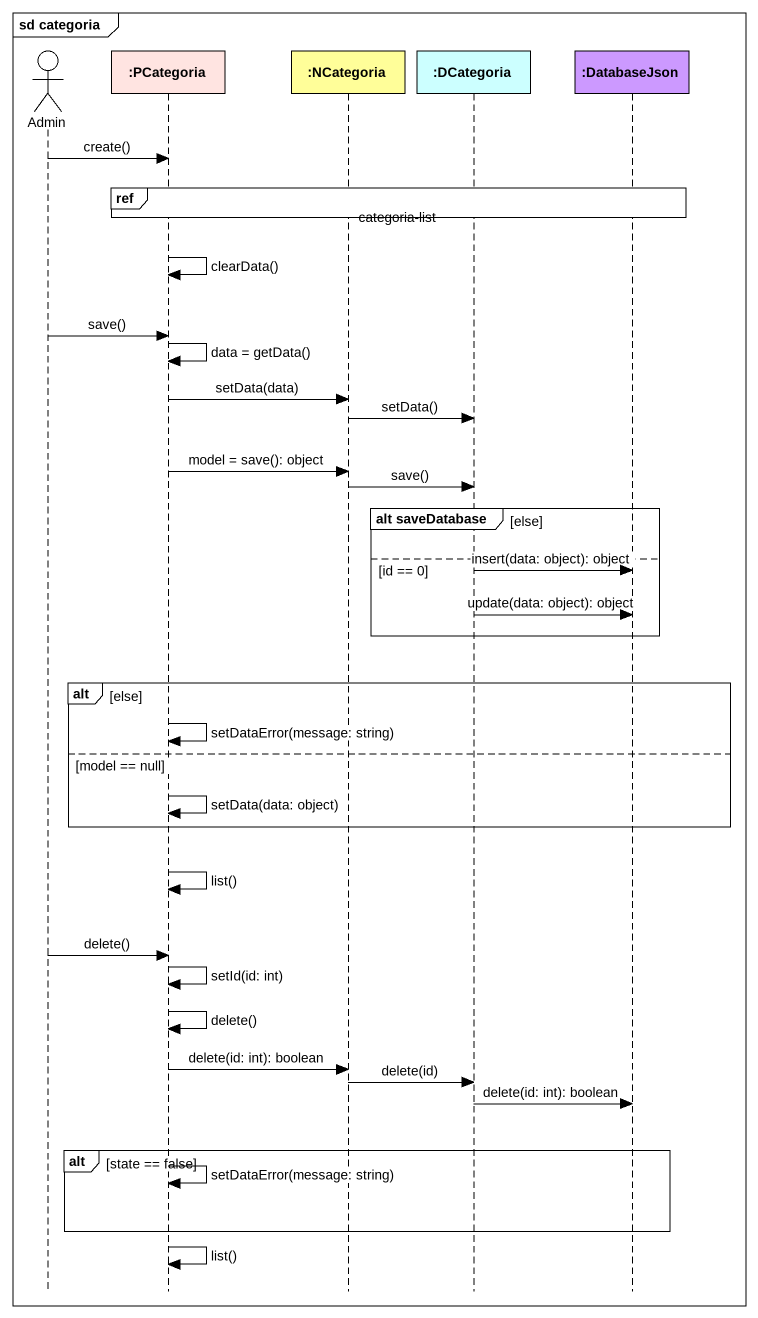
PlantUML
@startuml
mainframe sd categoria
hide footbox
actor Admin
participant ":PCategoria" as PCategoria #FFE4E1
participant ":NCategoria" as NCategoria #FFFE99
participant ":DCategoria" as DCategoria #CCFFFF
participant ":DatabaseJson" as DatabaseJson #CC99FF

Admin -> PCategoria : create()
ref over PCategoria, NCategoria, DCategoria, DatabaseJson : categoria-list
PCategoria -> PCategoria : clearData()
Admin -> PCategoria : save()
PCategoria -> PCategoria : data = getData()
PCategoria -> NCategoria : setData(data)
NCategoria -> DCategoria : setData()
PCategoria -> NCategoria : model = save(): object
NCategoria -> DCategoria : save()
group alt saveDatabase [else]
else id == 0
  DCategoria -> DatabaseJson : insert(data: object): object
  DCategoria -> DatabaseJson : update(data: object): object
end
alt else
  PCategoria -> PCategoria : setDataError(message: string)
else model == null
  PCategoria -> PCategoria : setData(data: object)
end
PCategoria -> PCategoria : list()
Admin -> PCategoria : delete()
PCategoria -> PCategoria : setId(id: int)
PCategoria -> PCategoria : delete()
PCategoria -> NCategoria : delete(id: int): boolean
NCategoria -> DCategoria : delete(id)
DCategoria -> DatabaseJson : delete(id: int): boolean
alt state == false
  PCategoria -> PCategoria : setDataError(message: string)
end
PCategoria -> PCategoria : list()
@enduml
